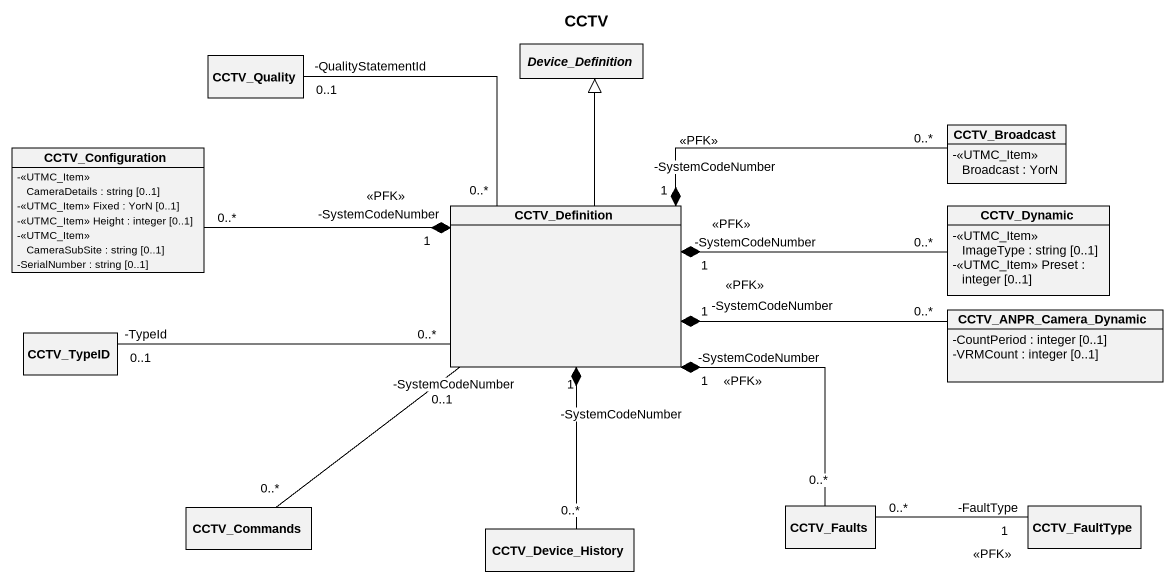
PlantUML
@startuml
title CCTV
hide circle
hide empty members
skinparam classAttributeIconSize 0
class CCTV_Quality
abstract class Device_Definition
class CCTV_Broadcast {
  -<<UTMC_Item>> Broadcast : YorN
}
class CCTV_Configuration {
  -<<UTMC_Item>> CameraDetails : string [0..1]
  -<<UTMC_Item>> Fixed : YorN [0..1]
  -<<UTMC_Item>> Height : integer [0..1]
  -<<UTMC_Item>> CameraSubSite : string [0..1]
  -SerialNumber : string [0..1]
}
class CCTV_Definition
class CCTV_Dynamic {
  -<<UTMC_Item>> ImageType : string [0..1]
  -<<UTMC_Item>> Preset : integer [0..1]
}
class CCTV_TypeID
class CCTV_ANPR_Camera_Dynamic {
  -CountPeriod : integer [0..1]
  -VRMCount : integer [0..1]
}
class CCTV_Commands
class CCTV_Faults
class CCTV_FaultType
class CCTV_Device_History
CCTV_Quality "-QualityStatementId\n0..1" -- "0..*" CCTV_Definition
CCTV_Definition -up-|> Device_Definition
CCTV_Definition "-SystemCodeNumber\n1\n<<PFK>>" *-right- "0..*" CCTV_Broadcast
CCTV_Definition "-SystemCodeNumber\n1\n<<PFK>>" *-left- "0..*" CCTV_Configuration
CCTV_Definition "-SystemCodeNumber\n1\n<<PFK>>" *-right- "0..*" CCTV_Dynamic
CCTV_Definition "0..*" -left- "-TypeId\n0..1" CCTV_TypeID
CCTV_Definition "-SystemCodeNumber\n1\n<<PFK>>" *-right- "0..*" CCTV_ANPR_Camera_Dynamic
CCTV_Definition "-SystemCodeNumber\n0..1" -- "0..*" CCTV_Commands
CCTV_Definition "-SystemCodeNumber\n1\n<<PFK>>" *-- "0..*" CCTV_Faults
CCTV_Definition "-SystemCodeNumber\n1" *-- "0..*" CCTV_Device_History
CCTV_FaultType "-FaultType\n1\n<<PFK>>" -left- "0..*" CCTV_Faults
@enduml
